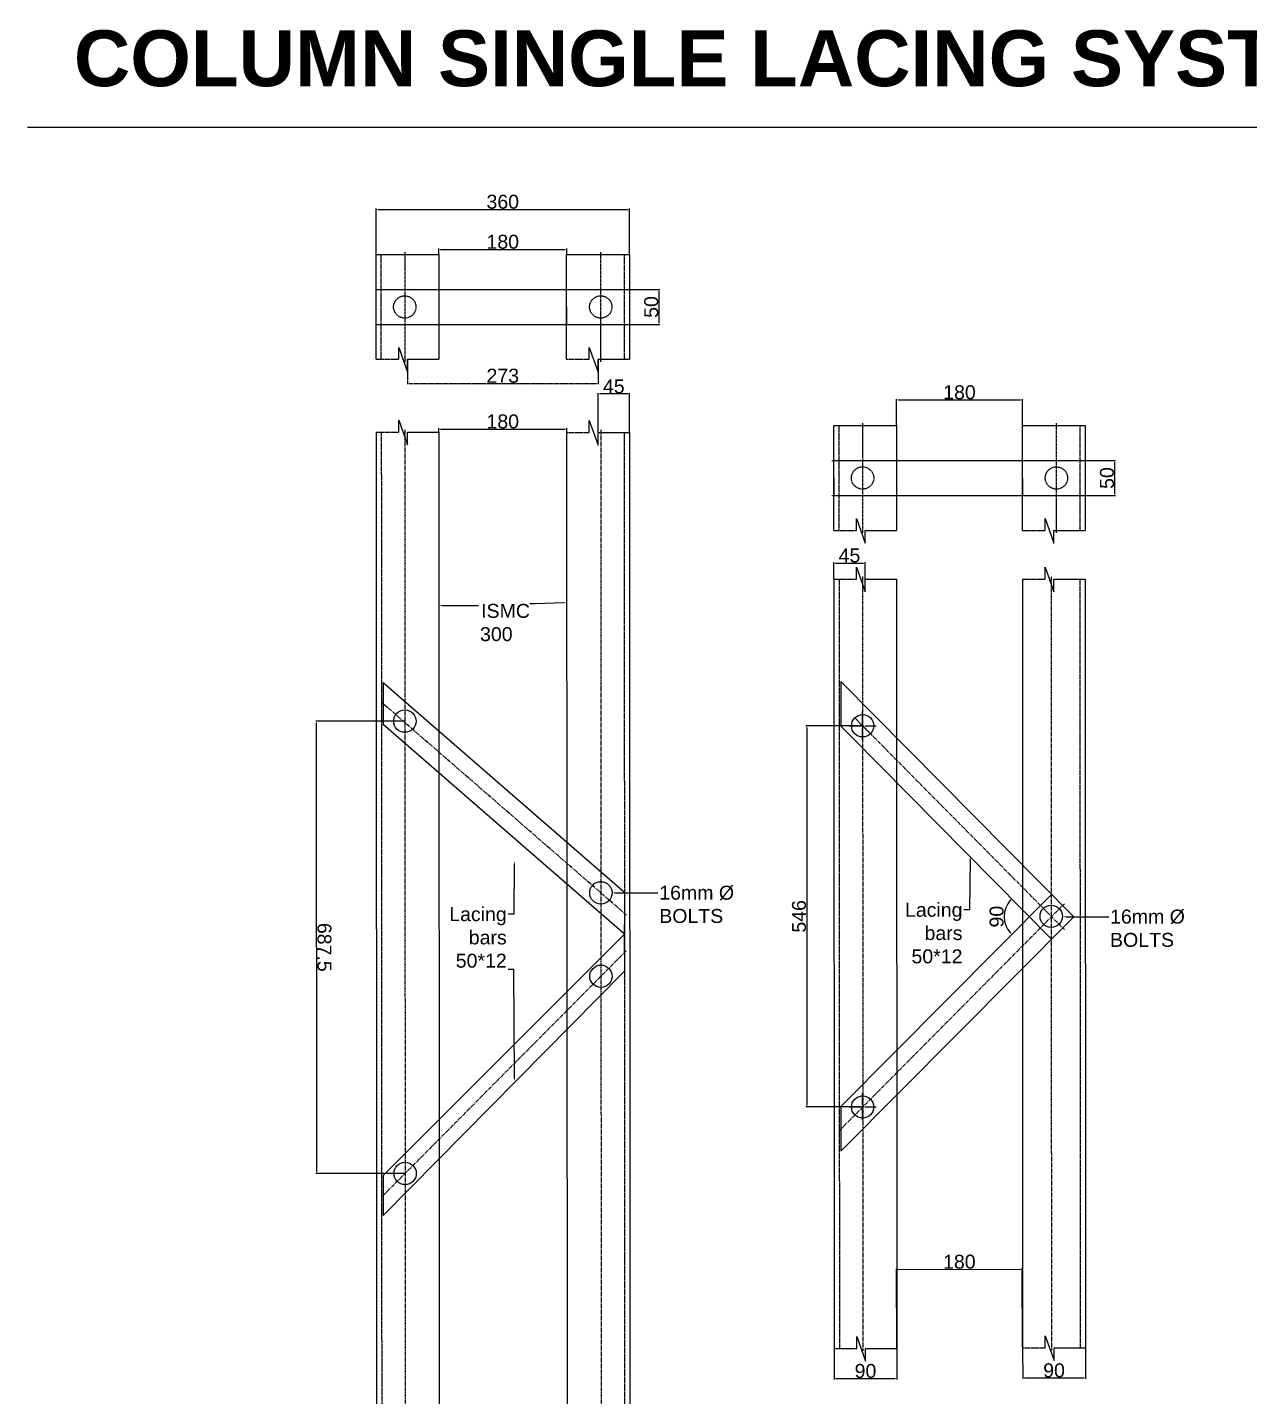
# Model space of a CAD drawing. Header units: millimetres. Extents: x 8616 to 52725, y 6697 to 10698.
# Drawn here: x 42747 to 44498, y 8615 to 10576 of the extents above; entities that cross this region are included whole.
import ezdxf
from ezdxf import colors
from ezdxf.entities.mleader import LeaderData, LeaderLine
from ezdxf.math import Vec2, Vec3

# ---------------------------------------------------------------- set-up
doc = ezdxf.new("R2010")
doc.units = ezdxf.units.MM
doc.linetypes.add('ACAD_ISO02W100', pattern=[15, 12, -3])
doc.linetypes.add('CENTER2', pattern=[28.575, 19.05, -3.175, 3.175, -3.175])
doc.styles.get("Standard").update_dxf_attribs({"font": 'arial.ttf'})
doc.dimstyles.new('ISO-25', dxfattribs={"dimtxt": 20, "dimasz": 2.5, "dimexe": 1.25, "dimexo": 0.625, "dimtad": 1, "dimtxsty": 'Standard', "dimcen": 2.5, "dimadec": 0, "dimazin": 0, "dimtfac": 1, "dimtmove": 0, "dimatfit": 3, "dimfxl": 1, "dimarcsym": 0})

# ---------------------------------------------------------------- blocks, each defined once
blk = doc.blocks.new('*D299')
at = {"color": 0, "linetype": 'ACAD_ISO02W100', "lineweight": -2, "ltscale": 0.2, "transparency": 16777216}
for p, q in [((43291.6, 10100.3), (43291.6, 10065.2)), ((43564.6, 10100.3), (43564.6, 10065.2)), ((43294.1, 10066.4), (43562.1, 10066.4))]:
    blk.add_line(p, q, dxfattribs=at)
at = {"color": 0, "linetype": 'ACAD_ISO02W100', "ltscale": 0.2, "transparency": 16777216}
for points in [[(43294.1, 10066.8), (43294.1, 10066), (43291.6, 10066.4)], [(43562.1, 10066.8), (43562.1, 10066), (43564.6, 10066.4)]]:
    blk.add_solid(points, dxfattribs=at)
at = {"layer": 'Defpoints', "color": 0, "linetype": 'ACAD_ISO02W100', "ltscale": 0.2, "transparency": 16777216}
for p in [(43291.6, 10100.9), (43564.6, 10100.9), (43564.6, 10066.4)]:
    blk.add_point(p, dxfattribs=at)
at = {"color": 0, "linetype": 'ACAD_ISO02W100', "ltscale": 0.2, "transparency": 16777216, "insert": (43428.1, 10077.3), "char_height": 20, "attachment_point": 5}
blk.add_mtext('273', dxfattribs=at)
blk = doc.blocks.new('*U267')
at = {"color": 0, "linetype": 'CENTER2', "ltscale": 0.2, "transparency": 16777216}
blk.add_line((0, 78.5), (0, -78.5), dxfattribs=at)
blk = doc.blocks.new('*U268')
at = {"color": 0, "linetype": 'CENTER2', "ltscale": 0.2, "transparency": 16777216}
blk.add_line((0, -78.5), (0, 78.5), dxfattribs=at)
blk = doc.blocks.new('*D305')
at = {"color": 0, "lineweight": -2, "ltscale": 0.2, "transparency": 16777216}
for p, q in [((43610.2, 10200.9), (43652.9, 10200.9)), ((43651.7, 10198.4), (43651.7, 10153.4)), ((43610.2, 10150.9), (43652.9, 10150.9))]:
    blk.add_line(p, q, dxfattribs=at)
at = {"color": 0, "ltscale": 0.2, "transparency": 16777216}
for points in [[(43651.2, 10198.4), (43652.1, 10198.4), (43651.7, 10200.9)], [(43651.2, 10153.4), (43652.1, 10153.4), (43651.7, 10150.9)]]:
    blk.add_solid(points, dxfattribs=at)
at = {"layer": 'Defpoints', "color": 0, "ltscale": 0.2, "transparency": 16777216}
for p in [(43609.6, 10200.9), (43609.6, 10150.9), (43651.7, 10150.9)]:
    blk.add_point(p, dxfattribs=at)
at = {"color": 0, "ltscale": 0.2, "transparency": 16777216, "insert": (43640.8, 10175.9), "char_height": 20, "attachment_point": 5, "rotation": 90}
blk.add_mtext('50', dxfattribs=at)
blk = doc.blocks.new('*U270')
at = {"color": 0, "linetype": 'CENTER2', "ltscale": 0.3, "transparency": 16777216}
blk.add_line((-0.3, 751.9), (0.3, -751.9), dxfattribs=at)
blk = doc.blocks.new('*U269')
at = {"color": 0, "linetype": 'CENTER2', "ltscale": 0.3, "transparency": 16777216}
blk.add_line((-0.3, 751.9), (0.3, -751.9), dxfattribs=at)
blk = doc.blocks.new('*U273')
at = {"color": 0, "linetype": 'CENTER2', "ltscale": 0.3, "transparency": 16777216}
blk.add_line((175.6, -152.6), (-175.6, 152.6), dxfattribs=at)
blk = doc.blocks.new('*D309')
at = {"color": 0, "lineweight": -2, "ltscale": 0.2, "transparency": 16777216}
for p, q in [((43287.3, 9582.8), (43160.4, 9582.7)), ((43161.9, 8937.4), (43161.6, 9580.2)), ((43287.6, 8934.9), (43160.6, 8934.9))]:
    blk.add_line(p, q, dxfattribs=at)
at = {"color": 0, "ltscale": 0.2, "transparency": 16777216}
for points in [[(43162.1, 9580.2), (43161.2, 9580.2), (43161.6, 9582.7)], [(43162.3, 8937.4), (43161.5, 8937.4), (43161.9, 8934.9)]]:
    blk.add_solid(points, dxfattribs=at)
at = {"layer": 'Defpoints', "color": 0, "ltscale": 0.2, "transparency": 16777216}
for p in [(43161.6, 9582.7), (43287.9, 9582.8), (43288.2, 8934.9)]:
    blk.add_point(p, dxfattribs=at)
at = {"color": 0, "ltscale": 0.2, "transparency": 16777216, "insert": (43172.6, 9258.8), "char_height": 20, "attachment_point": 5, "rotation": 270.0221}
blk.add_mtext('687.5', dxfattribs=at)
blk = doc.blocks.new('*D310')
at = {"color": 0, "lineweight": -2, "ltscale": 0.2, "transparency": 16777216}
for p, q in [((43336.6, 9997.1), (43336.6, 10002.2)), ((43519.6, 9997.2), (43519.6, 10002.3)), ((43339.1, 10001), (43517.1, 10001.1))]:
    blk.add_line(p, q, dxfattribs=at)
at = {"color": 0, "ltscale": 0.2, "transparency": 16777216}
for points in [[(43339.1, 10001.4), (43339.1, 10000.6), (43336.6, 10001)], [(43517.1, 10001.5), (43517.1, 10000.6), (43519.6, 10001.1)]]:
    blk.add_solid(points, dxfattribs=at)
at = {"layer": 'Defpoints', "color": 0, "ltscale": 0.2, "transparency": 16777216}
for p in [(43336.6, 9996.5), (43519.6, 10001.1), (43519.6, 9996.6)]:
    blk.add_point(p, dxfattribs=at)
at = {"color": 0, "ltscale": 0.2, "transparency": 16777216, "insert": (43428.1, 10011.9), "char_height": 20, "attachment_point": 5, "rotation": 0.0221}
blk.add_mtext('180', dxfattribs=at)
blk = doc.blocks.new('*D327')
at = {"color": 0, "lineweight": -2, "ltscale": 0.2, "transparency": 16777216}
for p, q in [((43336.6, 10251.5), (43336.6, 10259.6)), ((43339.1, 10258.4), (43517.1, 10258.4)), ((43519.6, 10251.5), (43519.6, 10259.6))]:
    blk.add_line(p, q, dxfattribs=at)
at = {"color": 0, "ltscale": 0.2, "transparency": 16777216}
for points in [[(43339.1, 10258.8), (43339.1, 10258), (43336.6, 10258.4)], [(43517.1, 10258.8), (43517.1, 10258), (43519.6, 10258.4)]]:
    blk.add_solid(points, dxfattribs=at)
at = {"layer": 'Defpoints', "color": 0, "ltscale": 0.2, "transparency": 16777216}
for p in [(43519.6, 10258.4), (43336.6, 10250.9), (43519.6, 10250.9)]:
    blk.add_point(p, dxfattribs=at)
at = {"color": 0, "ltscale": 0.2, "transparency": 16777216, "insert": (43428.1, 10269.2), "char_height": 20, "attachment_point": 5}
blk.add_mtext('180', dxfattribs=at)
blk = doc.blocks.new('*U279')
at = {"color": 0, "linetype": 'CENTER2', "ltscale": 0.2, "transparency": 16777216}
blk.add_line((0, 78.5), (0, -78.5), dxfattribs=at)
blk = doc.blocks.new('*U280')
at = {"color": 0, "linetype": 'CENTER2', "ltscale": 0.2, "transparency": 16777216}
blk.add_line((0, -78.5), (0, 78.5), dxfattribs=at)
blk = doc.blocks.new('*D301')
at = {"color": 0, "lineweight": -2, "ltscale": 0.2, "transparency": 16777216}
for p, q in [((44262.7, 9955.9), (44305.4, 9955.9)), ((44304.2, 9953.4), (44304.2, 9908.4)), ((44262.7, 9905.9), (44305.4, 9905.9))]:
    blk.add_line(p, q, dxfattribs=at)
at = {"color": 0, "ltscale": 0.2, "transparency": 16777216}
for points in [[(44303.8, 9953.4), (44304.6, 9953.4), (44304.2, 9955.9)], [(44303.8, 9908.4), (44304.6, 9908.4), (44304.2, 9905.9)]]:
    blk.add_solid(points, dxfattribs=at)
at = {"layer": 'Defpoints', "color": 0, "ltscale": 0.2, "transparency": 16777216}
for p in [(44262.1, 9955.9), (44262.1, 9905.9), (44304.2, 9905.9)]:
    blk.add_point(p, dxfattribs=at)
at = {"color": 0, "ltscale": 0.2, "transparency": 16777216, "insert": (44293.4, 9930.9), "char_height": 20, "attachment_point": 5, "rotation": 90}
blk.add_mtext('50', dxfattribs=at)
blk = doc.blocks.new('*D316')
at = {"color": 0, "lineweight": -2, "ltscale": 0.2, "transparency": 16777216}
for p, q in [((43992.1, 10006.6), (43992.1, 10044)), ((43994.6, 10042.7), (44169.6, 10042.7)), ((44172.1, 10006.6), (44172.1, 10044))]:
    blk.add_line(p, q, dxfattribs=at)
at = {"color": 0, "ltscale": 0.2, "transparency": 16777216}
for points in [[(43994.6, 10043.2), (43994.6, 10042.3), (43992.1, 10042.7)], [(44169.6, 10043.2), (44169.6, 10042.3), (44172.1, 10042.7)]]:
    blk.add_solid(points, dxfattribs=at)
at = {"layer": 'Defpoints', "color": 0, "ltscale": 0.2, "transparency": 16777216}
for p in [(44172.1, 10042.7), (43992.1, 10005.9), (44172.1, 10005.9)]:
    blk.add_point(p, dxfattribs=at)
at = {"color": 0, "ltscale": 0.2, "transparency": 16777216, "insert": (44082.1, 10053.6), "char_height": 20, "attachment_point": 5}
blk.add_mtext('180', dxfattribs=at)
blk = doc.blocks.new('*U281')
at = {"color": 0, "linetype": 'CENTER2', "ltscale": 0.3, "transparency": 16777216}
blk.add_line((-0.2, 554.5), (0.2, -554.5), dxfattribs=at)
blk = doc.blocks.new('*D317')
at = {"color": 0, "lineweight": -2, "ltscale": 0.2, "transparency": 16777216}
for p, q in [((43902.5, 8683.6), (43902.6, 8639.8)), ((43992.5, 8683.6), (43992.6, 8639.9)), ((43905.1, 8641.1), (43990.1, 8641.1))]:
    blk.add_line(p, q, dxfattribs=at)
at = {"color": 0, "ltscale": 0.2, "transparency": 16777216}
for points in [[(43905.1, 8641.5), (43905.1, 8640.7), (43902.6, 8641.1)], [(43990.1, 8641.5), (43990.1, 8640.7), (43992.6, 8641.1)]]:
    blk.add_solid(points, dxfattribs=at)
at = {"layer": 'Defpoints', "color": 0, "ltscale": 0.2, "transparency": 16777216}
for p in [(43902.5, 8684.2), (43992.5, 8684.2), (43992.6, 8641.1)]:
    blk.add_point(p, dxfattribs=at)
at = {"color": 0, "ltscale": 0.2, "transparency": 16777216, "insert": (43947.5, 8651.9), "char_height": 20, "attachment_point": 5, "rotation": 0.0221}
blk.add_mtext('90', dxfattribs=at)
blk = doc.blocks.new('*U282')
at = {"color": 0, "linetype": 'CENTER2', "ltscale": 0.3, "transparency": 16777216}
blk.add_line((-0.2, 554), (0.2, -554), dxfattribs=at)
blk = doc.blocks.new('*D318')
at = {"color": 0, "lineweight": -2, "ltscale": 0.2, "transparency": 16777216}
for p, q in [((44172.5, 8684.5), (44172.6, 8640.7)), ((44262.5, 8684.5), (44262.6, 8640.8)), ((44175.1, 8642), (44260.1, 8642))]:
    blk.add_line(p, q, dxfattribs=at)
at = {"color": 0, "ltscale": 0.2, "transparency": 16777216}
for points in [[(44175.1, 8642.4), (44175.1, 8641.6), (44172.6, 8642)], [(44260.1, 8642.4), (44260.1, 8641.6), (44262.6, 8642)]]:
    blk.add_solid(points, dxfattribs=at)
at = {"layer": 'Defpoints', "color": 0, "ltscale": 0.2, "transparency": 16777216}
for p in [(44172.5, 8685.1), (44262.5, 8685.1), (44262.6, 8642)]:
    blk.add_point(p, dxfattribs=at)
at = {"color": 0, "ltscale": 0.2, "transparency": 16777216, "insert": (44217.5, 8652.8), "char_height": 20, "attachment_point": 5, "rotation": 0.0221}
blk.add_mtext('90', dxfattribs=at)
blk = doc.blocks.new('*U265')
at = {"color": 0, "linetype": 'CENTER2', "transparency": 16777216}
for p, q in [((-19.5, 0), (-3.2, 0)), ((0, 3.2), (0, 19.5)), ((3.2, 0), (19.5, 0)), ((0, -19.5), (0, -3.2))]:
    blk.add_line(p, q, dxfattribs=at)
at = {"color": 0, "linetype": 'Continuous', "transparency": 16777216}
for p, q in [((-1.6, 0), (1.6, 0)), ((0, -1.6), (0, 1.6))]:
    blk.add_line(p, q, dxfattribs=at)
blk = doc.blocks.new('*U266')
at = {"color": 0, "linetype": 'CENTER2', "transparency": 16777216}
for p, q in [((-19.5, 0), (-3.2, 0)), ((0, 3.2), (0, 19.5)), ((3.2, 0), (19.5, 0)), ((0, -19.5), (0, -3.2))]:
    blk.add_line(p, q, dxfattribs=at)
at = {"color": 0, "linetype": 'Continuous', "transparency": 16777216}
for p, q in [((-1.6, 0), (1.6, 0)), ((0, -1.6), (0, 1.6))]:
    blk.add_line(p, q, dxfattribs=at)
blk = doc.blocks.new('*U283')
at = {"color": 0, "linetype": 'CENTER2', "ltscale": 0.3, "transparency": 16777216}
blk.add_line((-145.7, 147.2), (145.7, -147.2), dxfattribs=at)
blk = doc.blocks.new('*U284')
at = {"color": 0, "linetype": 'CENTER2', "ltscale": 0.3, "transparency": 16777216}
blk.add_line((-161.2, -162.5), (161.2, 162.5), dxfattribs=at)
blk = doc.blocks.new('*D319')
at = {"color": 0, "lineweight": -2, "ltscale": 0.2, "transparency": 16777216}
for p, q in [((43942.8, 9576.1), (43862, 9576.1)), ((43863.3, 9573.6), (43863.3, 9032.6)), ((43942.8, 9030.1), (43862, 9030.1))]:
    blk.add_line(p, q, dxfattribs=at)
at = {"color": 0, "ltscale": 0.2, "transparency": 16777216}
for points in [[(43862.8, 9573.6), (43863.7, 9573.6), (43863.3, 9576.1)], [(43862.8, 9032.6), (43863.7, 9032.6), (43863.3, 9030.1)]]:
    blk.add_solid(points, dxfattribs=at)
at = {"layer": 'Defpoints', "color": 0, "ltscale": 0.2, "transparency": 16777216}
for p in [(43943.4, 9576.1), (43863.3, 9030.1), (43943.4, 9030.1)]:
    blk.add_point(p, dxfattribs=at)
at = {"color": 0, "ltscale": 0.2, "transparency": 16777216, "insert": (43852.4, 9303.1), "char_height": 20, "attachment_point": 5, "rotation": 90}
blk.add_mtext('546', dxfattribs=at)
blk = doc.blocks.new('*D320')
at = {"color": 0, "lineweight": -2, "ltscale": 0.2, "transparency": 16777216}
for p, q in [((43992.5, 8684.8), (43992, 8798.3)), ((43994.5, 8797.1), (44169.5, 8798)), ((44172.5, 8685.7), (44172, 8799.2))]:
    blk.add_line(p, q, dxfattribs=at)
at = {"color": 0, "ltscale": 0.2, "transparency": 16777216}
for points in [[(43994.5, 8797.5), (43994.5, 8796.7), (43992, 8797.1)], [(44169.5, 8798.4), (44169.5, 8797.6), (44172, 8798)]]:
    blk.add_solid(points, dxfattribs=at)
at = {"layer": 'Defpoints', "color": 0, "ltscale": 0.2, "transparency": 16777216}
for p in [(44172, 8798), (43992.5, 8684.2), (44172.5, 8685.1)]:
    blk.add_point(p, dxfattribs=at)
at = {"color": 0, "ltscale": 0.2, "transparency": 16777216, "insert": (44081.9, 8808.4), "char_height": 20, "attachment_point": 5, "rotation": 0.2866}
blk.add_mtext('180', dxfattribs=at)
blk = doc.blocks.new('*U293')
at = {"color": 0, "linetype": 'CENTER2', "ltscale": 0.3, "transparency": 16777216}
blk.add_line((175.3, 176.5), (-175.3, -176.5), dxfattribs=at)
blk = doc.blocks.new('*D307')
at = {"color": 0, "lineweight": -2, "ltscale": 0.2, "transparency": 16777216}
blk.add_arc((44182.3, 9302.7), 36.2, 138.6682, 221.2646, dxfattribs=at)
at = {"color": 0, "ltscale": 0.2, "transparency": 16777216}
for points in [[(44154.9, 9326.8), (44155.5, 9326.3), (44156.9, 9328.4)], [(44155.5, 9279.1), (44154.9, 9278.5), (44156.9, 9277)]]:
    blk.add_solid(points, dxfattribs=at)
at = {"layer": 'Defpoints', "color": 0, "ltscale": 0.2, "transparency": 16777216}
for p in [(43927.4, 9560.2), (44214, 9334.6), (44147.4, 9312.1), (44214, 9270.7), (43912.4, 9030.6)]:
    blk.add_point(p, dxfattribs=at)
at = {"color": 0, "ltscale": 0.2, "transparency": 16777216, "insert": (44135.4, 9302.7), "char_height": 20, "attachment_point": 5, "rotation": 89.9664}
blk.add_mtext('90', dxfattribs=at)
blk = doc.blocks.new('*D308')
at = {"color": 0, "lineweight": -2, "ltscale": 0.2, "transparency": 16777216}
for p, q in [((43246.6, 10251.5), (43246.6, 10316.9)), ((43249.1, 10315.6), (43607.1, 10315.6)), ((43609.6, 10251.5), (43609.6, 10316.9))]:
    blk.add_line(p, q, dxfattribs=at)
at = {"color": 0, "ltscale": 0.2, "transparency": 16777216}
for points in [[(43249.1, 10316), (43249.1, 10315.2), (43246.6, 10315.6)], [(43607.1, 10316), (43607.1, 10315.2), (43609.6, 10315.6)]]:
    blk.add_solid(points, dxfattribs=at)
at = {"layer": 'Defpoints', "color": 0, "ltscale": 0.2, "transparency": 16777216}
for p in [(43609.6, 10315.6), (43246.6, 10250.9), (43609.6, 10250.9)]:
    blk.add_point(p, dxfattribs=at)
at = {"color": 0, "ltscale": 0.2, "transparency": 16777216, "insert": (43428.1, 10326.5), "char_height": 20, "width": 44.175, "attachment_point": 5}
blk.add_mtext('360', dxfattribs=at)
blk = doc.blocks.new('*D329')
at = {"color": 0, "lineweight": -2, "ltscale": 0.2, "transparency": 16777216}
for p, q in [((43564.6, 9996.9), (43564.6, 10052.6)), ((43607.1, 10051.4), (43567.1, 10051.4)), ((43609.6, 9996.9), (43609.6, 10052.6))]:
    blk.add_line(p, q, dxfattribs=at)
at = {"color": 0, "ltscale": 0.2, "transparency": 16777216}
for points in [[(43567.1, 10051.8), (43567.1, 10050.9), (43564.6, 10051.4)], [(43607.1, 10051.8), (43607.1, 10050.9), (43609.6, 10051.4)]]:
    blk.add_solid(points, dxfattribs=at)
at = {"layer": 'Defpoints', "color": 0, "ltscale": 0.2, "transparency": 16777216}
for p in [(43564.6, 10051.4), (43564.6, 9996.3), (43609.6, 9996.3)]:
    blk.add_point(p, dxfattribs=at)
at = {"color": 0, "ltscale": 0.2, "transparency": 16777216, "insert": (43587.1, 10062.1), "char_height": 20, "attachment_point": 5}
blk.add_mtext('45', dxfattribs=at)
blk = doc.blocks.new('*D330')
at = {"color": 0, "lineweight": -2, "ltscale": 0.2, "transparency": 16777216}
for p, q in [((43902.1, 9786.7), (43902.1, 9810.3)), ((43904.6, 9809.1), (43944.6, 9809.1)), ((43947.1, 9786.7), (43947.1, 9810.3))]:
    blk.add_line(p, q, dxfattribs=at)
at = {"color": 0, "ltscale": 0.2, "transparency": 16777216}
for points in [[(43904.6, 9809.5), (43904.6, 9808.7), (43902.1, 9809.1)], [(43944.6, 9809.5), (43944.6, 9808.7), (43947.1, 9809.1)]]:
    blk.add_solid(points, dxfattribs=at)
at = {"layer": 'Defpoints', "color": 0, "ltscale": 0.2, "transparency": 16777216}
for p in [(43947.1, 9809.1), (43902.1, 9786.1), (43947.1, 9786.1)]:
    blk.add_point(p, dxfattribs=at)
at = {"color": 0, "ltscale": 0.2, "transparency": 16777216, "insert": (43924.6, 9819.9), "char_height": 20, "attachment_point": 5}
blk.add_mtext('45', dxfattribs=at)

msp = doc.modelspace()

# ---------------------------------------------------------------- linework, layer by layer
at = {"ltscale": 0.8}
msp.add_line((42747.366, 10433.629), (44802.352, 10433.629), dxfattribs=at)
at = {"ltscale": 0.2}
for p, q in [((43246.579, 10250.919), (43336.579, 10250.919)), ((43246.579, 10100.919), (43246.579, 10250.919)), ((43336.579, 10250.919), (43336.579, 10100.919)), ((43519.579, 10250.919), (43609.579, 10250.919)), ((43519.579, 10100.919), (43519.579, 10250.919)), ((43609.579, 10250.919), (43609.579, 10100.919)), ((43246.579, 10200.919), (43609.579, 10200.919)), ((43519.579, 10175.919), (43519.579, 10200.919)), ((43519.579, 10175.919), (43519.579, 10150.919)), ((43246.579, 10150.919), (43609.579, 10150.919)), ((43279.027, 10100.919), (43279.027, 10118.022)), ((43279.027, 10118.022), (43291.579, 10082.727)), ((43291.579, 10097.419), (43291.579, 10100.919)), ((43291.579, 10100.919), (43291.579, 10100.919)), ((43291.579, 10100.919), (43336.579, 10100.919)), ((43552.027, 10100.919), (43552.027, 10118.022)), ((43552.027, 10118.022), (43564.579, 10082.727)), ((43564.579, 10097.419), (43564.579, 10100.919)), ((43564.579, 10100.919), (43609.579, 10100.919)), ((43291.579, 10082.727), (43291.579, 10097.419)), ((43564.579, 10082.727), (43564.579, 10097.419)), ((43279.027, 9996.514), (43279.027, 10013.617)), ((43279.027, 10013.617), (43291.579, 9978.321)), ((43552.027, 9996.297), (43552.027, 10013.4)), ((43552.027, 10013.4), (43564.579, 9978.104)), ((43902.112, 10005.947), (43992.112, 10005.947)), ((43902.112, 9855.947), (43902.112, 10005.947)), ((43992.112, 10005.947), (43992.112, 9855.947)), ((44172.112, 10005.947), (44262.112, 10005.947)), ((44172.112, 9855.947), (44172.112, 10005.947)), ((44262.112, 10005.947), (44262.112, 9855.947)), ((43246.579, 9996.514), (43247.156, 8499.626)), ((43291.579, 9993.014), (43291.579, 9996.514)), ((43291.579, 9996.514), (43291.579, 9996.514)), ((43291.579, 9996.514), (43336.579, 9996.514)), ((43291.579, 9978.321), (43291.579, 9993.014)), ((43336.579, 9996.514), (43337.156, 8499.626)), ((43519.579, 9996.297), (43520.156, 8499.409)), ((43564.579, 9992.797), (43564.579, 9996.297)), ((43564.579, 9996.297), (43564.579, 9996.297)), ((43564.579, 9996.297), (43609.579, 9996.297)), ((43564.579, 9978.104), (43564.579, 9992.797)), ((43609.579, 9996.297), (43610.156, 8499.409)), ((43899.112, 9955.947), (44262.112, 9955.947)), ((43902.112, 9930.947), (43902.112, 9955.947)), ((44172.112, 9930.947), (44172.112, 9955.947)), ((43902.112, 9930.947), (43902.112, 9905.947)), ((44172.112, 9930.947), (44172.112, 9905.947)), ((43899.112, 9905.947), (44262.112, 9905.947)), ((43934.56, 9855.947), (43934.56, 9873.05)), ((43934.56, 9873.05), (43947.112, 9837.755)), ((44204.56, 9855.947), (44204.56, 9873.05)), ((44204.56, 9873.05), (44217.112, 9837.755)), ((43947.112, 9852.447), (43947.112, 9855.947)), ((43947.112, 9855.947), (43947.112, 9855.947)), ((43947.112, 9855.947), (43992.112, 9855.947)), ((43947.112, 9837.755), (43947.112, 9852.447)), ((44217.112, 9852.447), (44217.112, 9855.947)), ((44217.112, 9855.947), (44262.112, 9855.947)), ((44217.112, 9837.755), (44217.112, 9852.447)), ((43902.112, 9786.103), (43902.537, 8684.192)), ((43934.56, 9786.103), (43934.56, 9803.207)), ((43934.56, 9803.207), (43947.112, 9767.911)), ((43947.112, 9782.603), (43947.112, 9786.103)), ((43947.112, 9786.103), (43947.112, 9786.103)), ((43947.112, 9786.103), (43992.112, 9786.103)), ((43992.112, 9786.103), (43992.537, 8684.192)), ((44172.112, 9786.103), (44172.537, 8685.092)), ((44204.56, 9786.103), (44204.56, 9803.207)), ((44204.56, 9803.207), (44217.112, 9767.911)), ((44217.112, 9782.603), (44217.112, 9786.103)), ((44217.112, 9786.103), (44217.112, 9786.103)), ((44217.112, 9786.103), (44262.112, 9786.103)), ((44262.112, 9786.103), (44262.537, 8685.092)), ((43947.112, 9767.911), (43947.112, 9782.603)), ((44217.112, 9767.911), (44217.112, 9782.603)), ((43256.717, 9637.672), (43256.74, 9578.026)), ((43602.767, 9336.856), (43256.717, 9637.672)), ((43912.169, 9639.609), (43912.193, 9575.615)), ((43959.385, 9591.905), (43912.169, 9639.609)), ((43959.385, 9591.905), (44245.697, 9302.633)), ((43602.434, 9277.519), (43256.74, 9578.026)), ((43927.402, 9560.25), (43912.193, 9575.615)), ((43943.393, 9576.077), (43932.138, 9587.449)), ((43943.393, 9576.077), (43954.648, 9564.706)), ((43927.402, 9560.25), (44214.003, 9270.686)), ((43602.268, 9247.851), (43602.767, 9336.856)), ((43912.403, 9030.577), (44214.04, 9334.618)), ((43912.428, 8966.708), (44245.697, 9302.633)), ((43602.434, 9277.519), (43256.738, 8931.824)), ((43602.268, 9247.851), (43602.325, 9224.782)), ((43256.738, 8874.474), (43602.325, 9224.782)), ((43912.403, 9030.577), (43912.403, 8966.708)), ((43943.393, 9029.867), (43943.604, 9030.079)), ((43943.604, 9030.077), (43943.393, 9029.867)), ((43256.738, 8931.824), (43256.738, 8874.474)), ((43934.985, 8684.192), (43934.985, 8701.295)), ((43934.985, 8701.295), (43947.537, 8665.999)), ((44204.985, 8685.092), (44204.985, 8702.195)), ((44204.985, 8702.195), (44217.537, 8666.9)), ((43947.537, 8680.692), (43947.537, 8684.192)), ((43947.537, 8684.192), (43947.537, 8684.192)), ((43947.537, 8684.192), (43992.537, 8684.192)), ((43947.537, 8665.999), (43947.537, 8680.692)), ((44217.537, 8681.592), (44217.537, 8685.092)), ((44217.537, 8685.092), (44217.537, 8685.092)), ((44217.537, 8685.092), (44262.537, 8685.092)), ((44217.537, 8666.9), (44217.537, 8681.592))]:
    msp.add_line(p, q, dxfattribs=at)
at = {"linetype": 'ACAD_ISO02W100', "ltscale": 0.2}
for p, q in [((43254.179, 10100.919), (43254.179, 10250.919)), ((43601.979, 10250.919), (43601.979, 10100.919)), ((43246.579, 10100.919), (43279.027, 10100.919)), ((43519.579, 10100.919), (43552.027, 10100.919)), ((43909.712, 9855.947), (43909.712, 10005.947)), ((44254.512, 10005.947), (44254.512, 9855.947)), ((43246.579, 9996.514), (43279.027, 9996.514)), ((43254.179, 9996.517), (43254.756, 8499.626)), ((43519.579, 9996.297), (43552.027, 9996.297)), ((43601.979, 9996.294), (43602.556, 8499.409)), ((43902.112, 9855.947), (43934.56, 9855.947)), ((44172.112, 9855.947), (44204.56, 9855.947)), ((43902.112, 9786.103), (43934.56, 9786.103)), ((43909.712, 9786.106), (43910.137, 8684.192)), ((44172.112, 9786.103), (44204.56, 9786.103)), ((44254.512, 9786.1), (44254.937, 8685.092)), ((43902.537, 8684.192), (43934.985, 8684.192)), ((44172.537, 8685.092), (44204.985, 8685.092))]:
    msp.add_line(p, q, dxfattribs=at)
for centre in [(43287.779, 10175.919), (43568.379, 10175.919), (43943.312, 9930.947), (44220.912, 9930.947)]:
    msp.add_circle(centre, 16, dxfattribs=at)
at = {"ltscale": 0.2}
for centre in [(43287.938, 9582.759), (43943.393, 9576.077), (43568.633, 9336.715), (44213.498, 9303.181), (43568.679, 9217.311), (43943.393, 9030.077), (43288.188, 8934.911)]:
    msp.add_circle(centre, 16, dxfattribs=at)

# ---------------------------------------------------------------- block references
at = {"linetype": 'CENTER2', "ltscale": 0.2}
for name, p in [('*U267', (43287.779, 10175.919)), ('*U268', (43568.379, 10175.919)), ('*U279', (43943.312, 9930.947)), ('*U280', (44220.912, 9930.947))]:
    msp.add_blockref(name, p, dxfattribs=at)
at = {"linetype": 'CENTER2', "ltscale": 0.3}
for name, p in [('*U270', (43288.068, 9248.069)), ('*U269', (43568.668, 9247.854)), ('*U281', (43943.525, 9235.147)), ('*U282', (44213.524, 9235.597)), ('*U273', (43429.665, 9457.518)), ('*U283', (44086.622, 9431.369)), ('*U284', (44071.142, 9158.634)), ('*U293', (43429.559, 9077.244))]:
    msp.add_blockref(name, p, dxfattribs=at)
at = {"linetype": 'CENTER2'}
for name, p in [('*U265', (43943.393, 9576.077)), ('*U266', (43943.393, 9030.077))]:
    msp.add_blockref(name, p, dxfattribs=at)

# ---------------------------------------------------------------- texts
at = {"ltscale": 0.8, "insert": (42813.947, 10572.076), "char_height": 80, "attachment_point": 1}
msp.add_mtext_dynamic_manual_height_columns('{\\fArial|b1|i0|c0|p34;COLUMN SINGLE LACING SYSTEM WELD  (Face to Face)}', width=3619.00866, gutter_width=12.5, heights=[0], dxfattribs=at)

# ---------------------------------------------------------------- dimensions: what is measured, and where the dimension line sits
at = {"ltscale": 0.2}
for base, p1, p2, text, picture, middle in [((43609.579, 10315.617), (43246.579, 10250.919), (43609.579, 10250.919), '360', '*D308', (43428.079, 10326.46)), ((43519.579, 10258.396), (43336.579, 10250.919), (43519.579, 10250.919), '180', '*D327', (43428.079, 10269.232))]:
    dim = msp.add_linear_dim(base=base, p1=p1, p2=p2, text=text, dimstyle='ISO-25', dxfattribs=at)
    dim.commit()
    dim.dimension.update_dxf_attribs({"geometry": picture, "text_midpoint": middle})
for base, p1, p2, picture, middle in [((43651.664, 10150.919), (43609.579, 10200.919), (43609.579, 10150.919), '*D305', (43640.828, 10175.919)), ((44304.198, 9905.947), (44262.112, 9955.947), (44262.112, 9905.947), '*D301', (44293.361, 9930.947)), ((43863.259, 9030.077), (43943.393, 9576.077), (43943.393, 9030.077), '*D319', (43852.422, 9303.077))]:
    dim = msp.add_linear_dim(base=base, p1=p1, p2=p2, angle=90, dimstyle='ISO-25', dxfattribs=at)
    dim.commit()
    dim.dimension.update_dxf_attribs({"geometry": picture, "text_midpoint": middle})
at = {"linetype": 'ACAD_ISO02W100', "ltscale": 0.2}
dim = msp.add_linear_dim(base=(43564.579, 10066.409), p1=(43291.579, 10100.919), p2=(43564.579, 10100.919), dimstyle='ISO-25', dxfattribs=at)
dim.commit()
dim.dimension.update_dxf_attribs({"geometry": '*D299', "text_midpoint": (43428.079, 10077.253)})
at = {"ltscale": 0.2}
for base, p1, p2, picture, middle in [((43564.579, 10051.35), (43609.579, 9996.297), (43564.579, 9996.297), '*D329', (43587.079, 10062.146)), ((44172.112, 10042.74), (43992.112, 10005.947), (44172.112, 10005.947), '*D316', (44082.112, 10053.577)), ((43947.112, 9809.083), (43902.112, 9786.103), (43947.112, 9786.103), '*D330', (43924.612, 9819.879))]:
    dim = msp.add_linear_dim(base=base, p1=p1, p2=p2, dimstyle='ISO-25', dxfattribs=at)
    dim.commit()
    dim.dimension.update_dxf_attribs({"geometry": picture, "text_midpoint": middle})
for p1, p2, distance, text, picture, middle in [((43336.579, 9996.514), (43519.579, 9996.584), 4.482, '180', '*D310', (43428.073, 10011.868)), ((43288.188, 8934.911), (43287.938, 9582.759), 126.294, '687.5', '*D309', (43172.606, 9258.79))]:
    dim = msp.add_aligned_dim(p1=p1, p2=p2, distance=distance, text=text, dimstyle='ISO-25', dxfattribs=at)
    dim.commit()
    dim.dimension.update_dxf_attribs({"geometry": picture, "text_midpoint": middle})
dim = msp.add_angular_dim_2l(base=(44147.444, 9312.101), line1=((43912.403, 9030.577), (44214.04, 9334.618)), line2=((43927.402, 9560.25), (44214.003, 9270.686)), text='90', dimstyle='ISO-25', dxfattribs=at)
dim.commit()
dim.dimension.update_dxf_attribs({"geometry": '*D307', "text_midpoint": (44135.356, 9302.698)})
for p1, p2, distance, picture, middle in [((43992.537, 8684.192), (44172.537, 8685.092), 112.895, '*D320', (44081.918, 8808.372)), ((43902.537, 8684.192), (43992.537, 8684.226), -43.116, '*D317', (43947.549, 8651.93)), ((44172.537, 8685.092), (44262.537, 8685.127), -43.116, '*D318', (44217.549, 8652.83))]:
    dim = msp.add_aligned_dim(p1=p1, p2=p2, distance=distance, dimstyle='ISO-25', dxfattribs=at)
    dim.commit()
    dim.dimension.update_dxf_attribs({"geometry": picture, "text_midpoint": middle})

# ---------------------------------------------------------------- leaders
ml = msp.add_multileader_mtext('Standard', dxfattribs=at)
ml.set_content(' {\\H5x;ISMC 300}', color=256)
ml.set_leader_properties()
ml.build(insert=Vec2(0, 0))
ctx = ml.context
ctx.base_point, ctx.plane_origin = Vec3(43393.562, 9748.503), Vec3(43336.675, 9748.503)
notes = []
notes.append((ctx, [(0, (1, 1, 0), (43385.562, 9748.503), (1, 0), 8, [(0, [(43336.675, 9748.503)], 0, [])])]))
ctx.mtext.insert, ctx.mtext.width, ctx.mtext.flow_direction = Vec3(43395.562, 9750.681), 79.15923, 5
ml = msp.add_multileader_mtext('Standard', dxfattribs=at)
ml.set_content('', color=256)
ml.set_leader_properties()
ml.build(insert=Vec2(0, 0))
ctx = ml.context
ctx.base_point, ctx.plane_origin = Vec3(43462.722, 9750.681), Vec3(43519.673, 9752.355)
ctx.text_align_type = 2
notes.append((ctx, [(0, (1, 1, 0), (43474.722, 9750.681), (-1, 0), 8, [(0, [(43519.673, 9752.355)], 0, [])])]))
ctx.mtext.insert, ctx.mtext.alignment, ctx.mtext.flow_direction = Vec3(43464.722, 9752.681), 3, 5
ml = msp.add_multileader_mtext('Standard', dxfattribs=at)
ml.set_content('Lacing bars 50*12', color=256)
ml.set_leader_properties()
ml.build(insert=Vec2(0, 0))
ctx = ml.context
ctx.base_point, ctx.char_height, ctx.plane_origin = Vec3(43353.349, 9306.123), 20, Vec3(43444.615, 9382.421)
ctx.text_align_type = 2
notes.append((ctx, [(0, (1, 1, 0), (43443.767, 9306.123), (-1, 0), 8, [(0, [(43444.615, 9382.421)], 0, [])])]))
ctx.mtext.insert, ctx.mtext.width, ctx.mtext.alignment, ctx.mtext.flow_direction = Vec3(43433.767, 9316.294), 70.82773, 3, 5
ml = msp.add_multileader_mtext('Standard', dxfattribs=at)
ml.set_content('Lacing bars 50*12', color=256)
ml.set_leader_properties()
ml.build(insert=Vec2(0, 0))
ctx = ml.context
ctx.base_point, ctx.char_height, ctx.plane_origin = Vec3(44005.974, 9312.358), 20, Vec3(44097.24, 9388.656)
ctx.text_align_type = 2
notes.append((ctx, [(0, (1, 1, 0), (44096.391, 9312.358), (-1, 0), 8, [(0, [(44097.24, 9388.656)], 0, [])])]))
ctx.mtext.insert, ctx.mtext.width, ctx.mtext.alignment, ctx.mtext.flow_direction = Vec3(44086.391, 9322.529), 70.82773, 3, 5
ml = msp.add_multileader_mtext('Standard', dxfattribs=at)
ml.set_content('16mm %%C\\PBOLTS', color=256)
ml.set_leader_properties()
ml.build(insert=Vec2(0, 0))
ctx = ml.context
ctx.base_point, ctx.char_height, ctx.plane_origin = Vec3(43650.202, 9336.836), 20, Vec3(43584.633, 9336.836)
notes.append((ctx, [(0, (1, 1, 0), (43642.202, 9336.836), (1, 0), 8, [(0, [(43584.633, 9336.836)], 0, [])])]))
ctx.mtext.insert, ctx.mtext.flow_direction = Vec3(43652.202, 9347.006), 5
ml = msp.add_multileader_mtext('Standard', dxfattribs=at)
ml.set_content('16mm %%C\\PBOLTS', color=256)
ml.set_leader_properties()
ml.build(insert=Vec2(0, 0))
ctx = ml.context
ctx.base_point, ctx.char_height, ctx.plane_origin = Vec3(44295.739, 9302.633), 20, Vec3(44230.17, 9302.633)
notes.append((ctx, [(0, (1, 1, 0), (44287.739, 9302.633), (1, 0), 8, [(0, [(44230.17, 9302.633)], 0, [])])]))
ctx.mtext.insert, ctx.mtext.flow_direction = Vec3(44297.739, 9312.804), 5
ml = msp.add_multileader_mtext('Standard', dxfattribs=at)
ml.set_content('', color=256)
ml.set_leader_properties()
ml.build(insert=Vec2(0, 0))
ctx = ml.context
ctx.base_point, ctx.plane_origin = Vec3(43431.767, 9227.204), Vec3(43445.066, 9067.011)
ctx.text_align_type = 2
notes.append((ctx, [(1, (1, 1, 0), (43443.767, 9227.204), (-1, 0), 8, [(0, [(43445.066, 9067.011)], 0, [])])]))
ctx.mtext.insert, ctx.mtext.alignment, ctx.mtext.flow_direction = Vec3(43433.767, 9229.204), 3, 5
for ctx, leaders in notes:
    for number, flags, end, landing, length, lines in leaders:
        leader = LeaderData()
        leader.index, (leader.has_last_leader_line, leader.has_dogleg_vector, leader.attachment_direction) = number, flags
        leader.last_leader_point, leader.dogleg_vector, leader.dogleg_length = Vec3(end), Vec3(landing), length
        for number, points, colour, breaks in lines:
            line = LeaderLine()
            line.index, line.vertices, line.color, line.breaks = number, Vec3.list(points), colors.encode_raw_color(colour), breaks
            leader.lines.append(line)
        ctx.leaders.append(leader)

doc.saveas('drawing.dxf')
